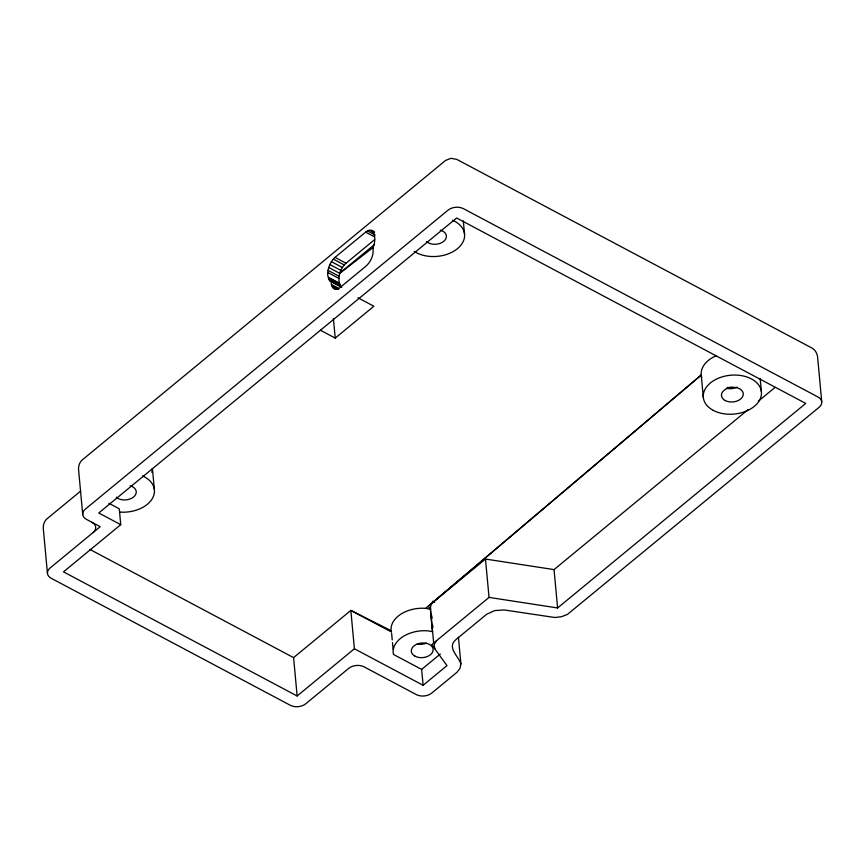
<?xml version="1.0" encoding="UTF-8"?>
<svg xmlns="http://www.w3.org/2000/svg" width="865" height="865" viewBox="0 0 865 865"><rect width="100%" height="100%" fill="white"/><g stroke="black" fill="none" stroke-linecap="round" stroke-linejoin="round"><path stroke-width="1.3" d="M371.345 230.295L372.815 231.139C375.734 236.307 375.237 243.13 372.588 248.396L372.815 247.304C374.221 254.245 371.161 261.533 365.982 266.15L340.615 287.072C336.344 291.916 329.835 287.234 331.5 281.352L331.89 281.936C323.575 277.081 329.143 262.311 335.025 257.37L365.657 232.123C368.209 229.701 372.015 229.69 374.642 232.047M340.972 286.802C336.431 279.384 339.869 268.723 346.022 263.209L374.61 239.648M433.722 643.571L430.402 607.857L431.019 604.851L432.997 602.31L701.234 375.032L425.667 608.355A29.183 19.495 -5.3 0 0 391.088 630.682L350.844 610.42L293.581 657.616L297.138 695.979L63.491 571.862L120.743 524.666L119.273 508.793L108.86 503.257M460.904 663.931L459.975 668.429L457.023 672.246L431.732 693.081A10.942 7.309 -5.3 0 1 416.325 694.606L364.1 666.861A10.942 7.309 -5.3 0 0 348.692 668.385L305.745 703.786A10.942 7.309 -5.3 0 1 290.348 705.299L51.197 578.274A10.942 7.309 -5.3 0 1 50.105 567.991L100.21 526.688L86.468 519.389A10.942 7.309 -5.3 0 1 85.376 509.107L448.005 210.184A10.942 7.309 -5.3 0 1 463.413 208.66L818.02 397.013A10.942 7.309 -5.3 0 1 819.101 407.296L567.343 614.474L561.439 616.713L554.898 617.513L504.273 609.966L494.791 610.56L486.671 614.258L456.136 639.43C446.297 647.334 458.536 656.059 460.904 663.931L458.428 637.235M436.555 640.673L434.079 644.706L434.868 648.869M339.772 273.145L374.513 244.492M80.64 491.071L47.921 518.038C44.677 520.298 43.131 524.201 43.25 528.061L47.456 573.441M320.418 330.235L335.231 338.096L373.875 306.242L357.937 297.776M297.138 695.979L354.401 648.772L350.844 610.42L391.499 632.012L391.088 630.682M747.955 409.75L554.043 569.602L485.481 559.049L428.218 606.246L430.327 609.165L432.414 631.645L427.753 630.845A29.183 19.495 -5.3 0 0 393.175 653.172L393.586 654.502L421.644 669.413L423.126 685.275L354.401 648.772M120.743 524.666L98.751 512.988L456.623 217.991L805.726 403.425L557.601 607.954L489.039 597.401L431.786 644.609L446.978 665.618L423.126 685.275M421.644 669.413L440.317 654.016M758.378 401.165L775.062 387.412M372.826 247.704L339.707 273.34L328.711 267.501M425.667 608.355L430.327 609.165M369.528 230.209L373.918 232.555M367.474 230.912L375.172 234.999M365.657 232.123L374.448 236.794M335.025 257.37L346.022 263.209M333.252 259.122L344.248 264.96M331.382 261.663L342.378 267.501M329.825 264.517L340.821 270.356M328.105 270.399L339.102 276.238M328.051 272.626L339.048 278.465M328.495 277.362L339.491 283.201M328.559 277.86L339.556 283.698M328.668 278.411L339.664 284.261M328.808 278.93L339.794 284.78M328.981 279.417L339.967 285.255M329.187 279.871L340.172 285.71M329.414 280.271L341.405 286.607M329.684 280.638L341.783 287.191M330.3 281.244L341.448 287.094M331.814 284.682L338.41 288.186M332.03 285.882L338.626 289.397M332.365 286.812L336.766 289.148M332.787 287.548L336.085 289.299M333.295 288.153L335.501 289.321M89.733 549.34L293.581 657.616M430.402 607.857L430.673 609.274M821.75 401.847L817.544 356.456C816.949 352.628 814.603 349.146 811.013 347.546L456.731 159.355L450.968 158.317L445.54 160.458L83.181 459.164C79.948 461.413 78.391 465.327 78.52 469.187L82.726 514.567M760.173 378.405L761.416 391.78M701.331 376.113L703.321 397.511M554.043 569.602L557.601 607.954M463.305 220.856L464.537 234.091M485.481 559.049L489.039 597.401M431.797 615.804L432.046 618.453M432.662 625.06L432.9 627.709M391.618 633.342L392.234 639.949M392.483 642.598L393.088 649.215M333.425 318.72L335.231 338.096M152.424 468.581L154.392 489.752M91.96 522.309A10.942 7.309 -5.3 0 1 93.052 532.591M701.753 377.529A29.183 19.495 -5.3 0 1 716.134 355.807M452.59 220.261A29.183 19.495 -5.3 0 1 457.315 248.774A29.183 19.495 -5.3 0 1 414.216 251.38M440.263 230.122A10.942 7.309 -5.3 0 1 443.734 241.335A10.942 7.309 -5.3 0 1 426.445 241.519M737.25 387.109A10.942 7.309 -5.3 0 1 726.351 388.19M142.444 475.923A29.183 19.495 -5.3 0 1 152.056 499.029A29.183 19.495 -5.3 0 1 119.802 512.08M130.118 485.784A10.942 7.309 -5.3 0 1 133.588 496.997A10.942 7.309 -5.3 0 1 116.288 497.18M152.37 468.527A29.183 19.495 -5.3 0 1 151.84 472.377M426.294 643.149A10.942 7.309 -5.3 0 1 417.081 644.057M432.565 601.272A21.16 14.132 -5.3 0 1 434.533 602.483M731.866 387.293A21.16 14.132 -5.3 0 1 727.454 387.423M713.279 410.378A29.183 19.495 -5.3 0 0 760.951 396.894A29.183 19.495 -5.3 0 0 722.87 376.664A29.183 19.495 -5.3 0 0 713.279 410.378M725.205 400.549A10.942 7.309 -5.3 0 0 743.089 395.489A10.942 7.309 -5.3 0 0 728.806 387.898A10.942 7.309 -5.3 0 0 725.205 400.549M415.059 656.211A10.942 7.309 -5.3 0 0 432.943 651.15A10.942 7.309 -5.3 0 0 418.66 643.56A10.942 7.309 -5.3 0 0 415.059 656.211"/></g></svg>
